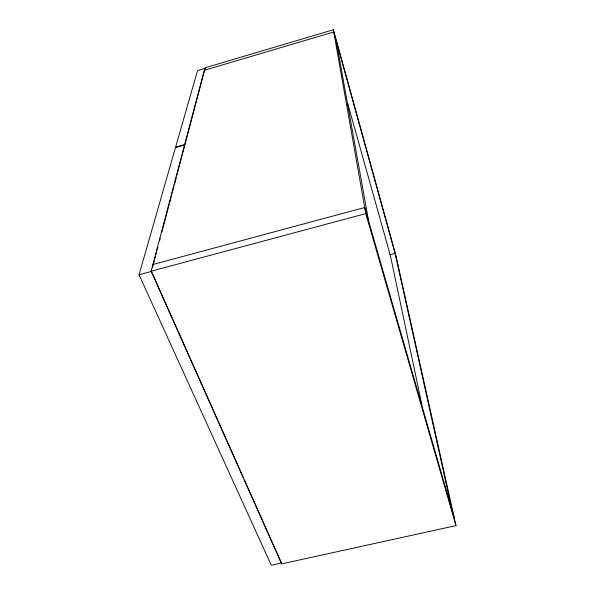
<?xml version="1.0" encoding="UTF-8"?>
<svg xmlns="http://www.w3.org/2000/svg" width="595" height="595" viewBox="0 0 595 595"><rect width="100%" height="100%" fill="white"/><g stroke="black" fill="none" stroke-linecap="round" stroke-linejoin="round"><path stroke-width="0.89" d="M281.643 563.881L151.108 271.194L204.963 67.83L333.364 29.75L395.958 255.805L455.963 525.616L281.643 563.881L281.658 562.193M152.424 267.832L153.138 265.139M153.607 263.347L154.321 260.655M154.797 258.862L155.503 256.17M155.979 254.37L156.686 251.678M157.162 249.885L157.876 247.193M159.534 240.908L160.241 238.216M161.9 231.931L169.248 204.107M169.724 202.315L171.62 195.138M172.089 193.338L173.985 186.161M174.461 184.361L176.358 177.184M176.827 175.391L182.278 154.745M182.754 152.952L184.651 145.768M244.441 479.949L281.472 563.011L271.298 565.25L139.037 274.764L175.48 147.56L184.889 144.875M204.316 70.292L333.75 31.952L396.746 259.316M152.878 264.515L364.713 207.499L454.126 517.367M151.108 271.194L365.791 213.612L333.364 29.75M139.037 274.764L151.48 271.424L243.682 478.254M389.71 254.786L395.095 253.381L451.969 509.9M365.791 213.612L455.963 525.616M347.696 103.418L390.335 255.367L421.974 405.18M336.279 41.077L368.603 220.968M205.082 68.38L185 144.451L175.607 147.136L197.525 70.619L205.082 68.38"/></g></svg>
